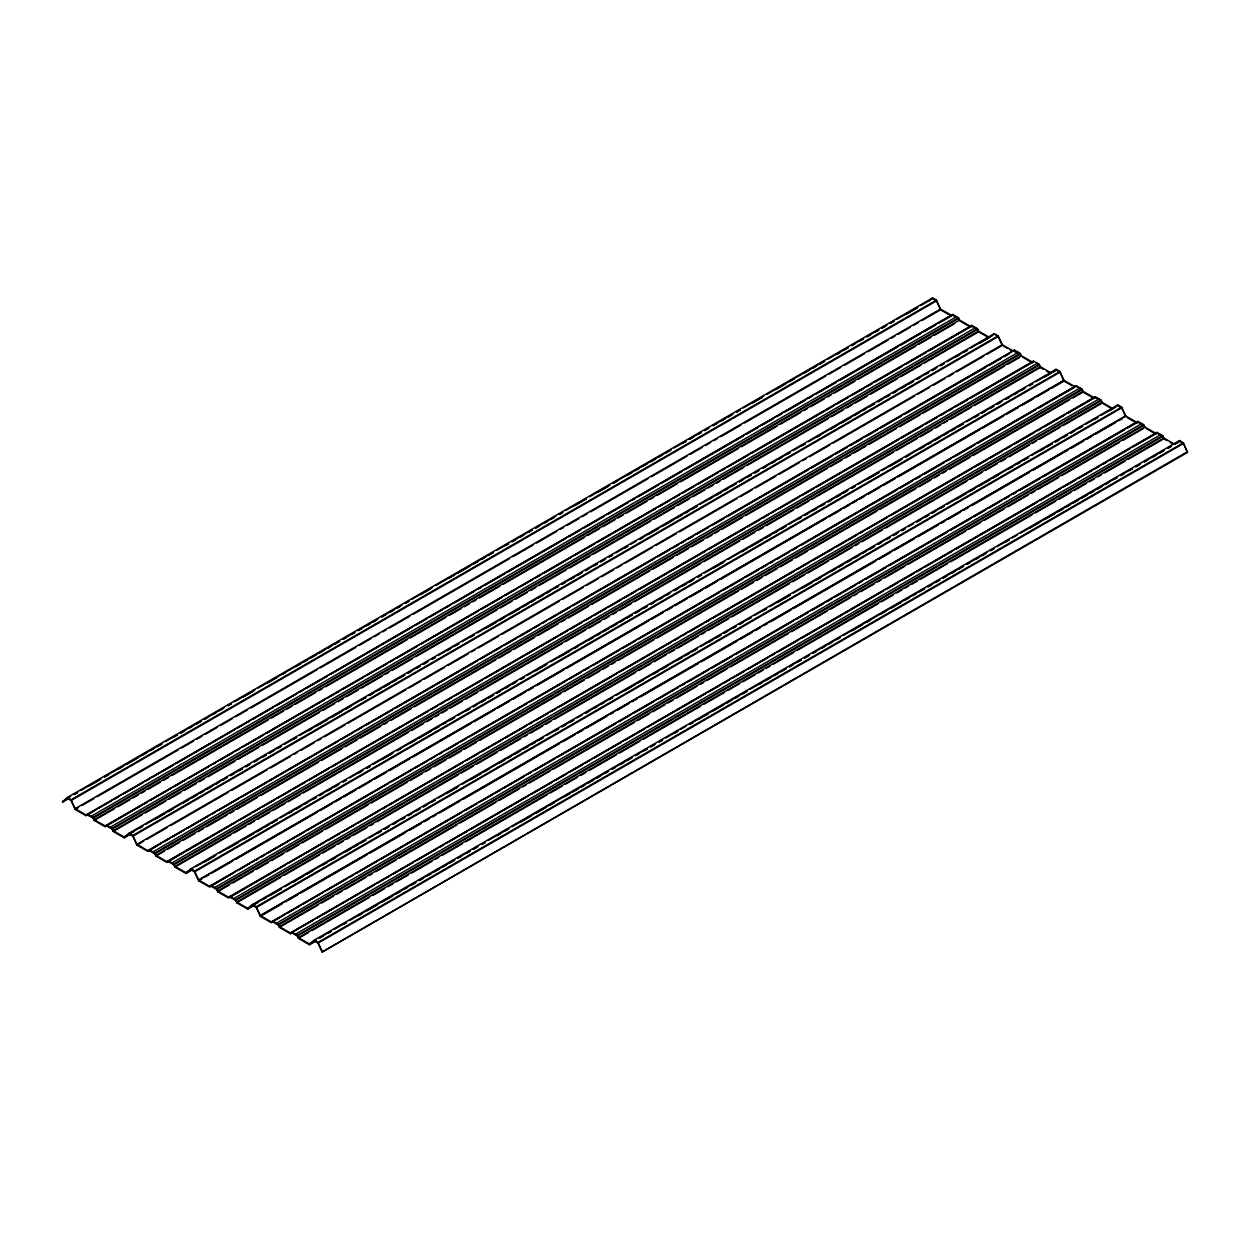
<?xml version="1.0" encoding="UTF-8"?>
<svg xmlns="http://www.w3.org/2000/svg" width="1250" height="1250" viewBox="0 0 1250 1250"><rect width="100%" height="100%" fill="white"/><g stroke="black" fill="none" stroke-linecap="round" stroke-linejoin="round"><path stroke-width="1.5" d="M69.266 798.219L62.5 802.125L67.234 797.562L71.062 799.781L75.156 808.687L86.172 815.047L952.719 314.438L958.469 317.766L959.578 320.062L970.594 326.422L971.75 325.438L977.5 328.75L978.609 331.094L989.625 337.453L979.484 343.312M95.781 809.922L86.172 815.797L75.156 809.438L71.062 800.516L67.234 798.312L62.5 802.125M87.328 814.062L93.078 817.391L94.188 819.688L105.203 826.047L971.75 325.438M146.938 802.375L105.203 826.781L94.188 820.422L93.078 818.125L87.328 814.812M106.359 825.062L112.109 828.375L113.219 830.719L124.234 837.078L128.969 833.25L132.812 835.469L136.891 844.344L147.906 850.703L1014.453 350.094L1020.203 353.406L1021.312 355.703L1032.328 362.062L1033.484 361.078L1039.234 364.391L1040.344 366.734L1051.359 373.094L1044.609 377M160.906 843.625L147.906 851.437L136.891 845.078L132.812 836.203L128.969 834L124.234 837.813L113.219 831.453L112.109 829.109L106.359 825.797M149.078 849.719L154.828 853.031L155.922 855.328L166.953 861.688L1033.484 361.078M235.719 822.406L166.953 862.422L155.922 856.062L154.828 853.766L149.078 850.453M168.109 860.703L173.859 864.016L174.969 866.359L185.984 872.719L190.719 868.906L194.547 871.109L198.641 880.031L209.656 886.344L1076.203 385.734L1081.953 389.047L1083.047 391.344L1094.078 397.703L1095.234 396.719L1100.984 400.047L1102.094 402.375L1113.109 408.734L1109.719 410.687M234.469 872.438L209.656 887.078L198.641 880.766L202.016 878.766M210.812 885.359L216.562 888.672L217.672 890.969L228.688 897.328L1095.234 396.719M285.625 864.891L228.688 898.078L217.672 891.719L216.562 889.422L210.812 886.094M86.172 815.047L952.719 314.438M988.047 337.281L978.609 331.828L977.5 329.484L971.75 326.172L970.594 327.156L959.578 320.797L958.469 318.5L93.078 818.125M229.844 896.344L235.594 899.672L236.703 902L247.719 908.359L252.453 904.547L256.281 906.766L260.375 915.625L271.391 921.984L1137.938 421.375L1143.688 424.703L1144.797 427.031L1155.812 433.359L1156.969 432.375L1162.719 435.687L1163.828 438.031L1174.844 444.391L1179.578 440.562L1183.406 442.781L1187.5 452.438L322.109 952.063L318.031 943.141L314.188 940.938L309.469 944.75L298.438 938.391L297.344 936.047L291.594 932.734L290.422 933.719L279.406 927.359L278.297 925.062L272.547 921.75L271.391 922.734L260.375 916.375L256.281 907.5L252.453 905.281L247.719 909.109L236.703 902.75L235.594 900.406L229.844 897.094M1144.797 427.031L279.406 926.656L290.422 932.984L1156.969 432.375M147.906 850.703L1014.453 350.094M1032.328 362.797L1033.484 361.812L970.953 397.922M209.656 886.344L1076.203 385.734M1063.219 425.562L1102.094 403.125L1100.984 400.781L1095.234 397.469L1094.078 398.453L1083.047 392.094L1081.953 389.797L216.562 889.422M271.391 921.984L1137.938 421.375M1141.766 424.328L1137.938 422.125L1136.781 423.109L1127.328 417.656M168.109 861.438L173.859 864.766L174.969 867.094L185.984 873.453L190.719 869.641L194.547 871.859L198.641 880.766M929.062 300.812L932.609 297.938L936.453 300.156L940.531 309.062L951.562 315.422M990.812 336.5L994.359 333.625L998.188 335.844L1002.281 344.719L1013.297 351.078M291.594 932L297.344 935.312L298.438 937.656L309.469 944.016L314.188 940.188L1179.578 440.562M1052.547 372.141L1056.094 369.281L1059.938 371.484L1064.016 380.406L198.641 880.031L1064.016 380.359L1075.031 386.719M1053.734 371.922L1056.094 370.016L1059.938 372.234L1064.016 381.141L1071.891 385.641M1114.281 407.781L1117.844 404.922L1121.672 407.141L1125.766 416L1136.781 422.359M1177.219 443.219L1179.578 441.312L1182.141 442.781M67.234 797.562L932.609 297.938M67.234 798.312L70.609 796.359M74 794.406L77.375 792.453M80.75 790.5L101.031 778.797M104.422 776.844L161.891 743.656M165.266 741.703L177.094 734.875M180.469 732.922L200.766 721.219M204.141 719.266L224.422 707.562M227.797 705.609L231.188 703.656M234.562 701.703L254.844 689.984M258.219 688.031L339.359 641.203M342.734 639.25L354.562 632.422M357.953 630.469L378.234 618.75M381.609 616.797L401.891 605.094M405.266 603.141L408.656 601.188M412.031 599.234L432.312 587.531M435.703 585.578L493.156 552.391M496.547 550.453L508.375 543.609M511.75 541.656L532.031 529.953M535.422 528L555.703 516.297M559.078 514.344L562.469 512.391M565.844 510.438L586.125 498.734M589.5 496.781L609.781 485.062M613.172 483.109L670.641 449.937M674.016 447.984L685.844 441.156M689.234 439.203L701.062 432.375M704.438 430.422L709.516 427.484M712.891 425.547L733.172 413.828M736.547 411.875L739.938 409.922M743.312 407.969L763.594 396.266M766.969 394.312L824.438 361.141M827.828 359.188L848.109 347.469M851.484 345.516L863.312 338.688M866.703 336.734L878.531 329.906M881.906 327.953L886.984 325.031M890.359 323.078L893.734 321.125M897.125 319.172L917.406 307.469M920.781 305.516L932.609 298.688L936.453 300.891L940.531 309.812L948.406 314.344M62.5 801.391L69.266 797.484M74.328 794.562L77.719 792.609M89.547 785.781L99.688 779.922M104.75 776.984L108.141 775.047M118.281 769.188L123.344 766.25M126.734 764.312L138.562 757.469M141.938 755.531L147.016 752.594M150.391 750.641L153.766 748.688M157.156 746.734L162.219 743.812M174.047 736.984L177.438 735.031M180.812 733.078L184.188 731.125M189.266 728.203L192.641 726.25M196.031 724.297L201.094 721.375M204.484 719.422L207.859 717.469M212.922 714.531L216.312 712.594M219.688 710.641L223.062 708.688M228.141 705.75L231.516 703.797M243.359 696.969L253.5 691.125M267.016 683.312L277.156 677.453M282.219 674.531L285.609 672.578M295.75 666.719L300.812 663.797M304.203 661.844L307.578 659.891M310.953 657.938L316.031 655.016M319.406 653.062L324.484 650.141M327.859 648.188L331.25 646.234M334.625 644.281L339.688 641.344M343.078 639.406L346.453 637.453M351.531 634.516L354.906 632.562M358.281 630.625L361.672 628.672M366.734 625.734L370.125 623.781M373.5 621.828L376.875 619.891M381.953 616.953L385.328 615M390.406 612.078L393.781 610.125M397.156 608.172L400.547 606.219M405.609 603.297L408.984 601.344M420.828 594.516L430.969 588.656M449.563 577.922L454.625 575M458 573.047L469.844 566.219M473.219 564.266L478.297 561.328M481.672 559.375L485.047 557.438M488.438 555.484L493.5 552.547M505.328 545.719L508.719 543.766M512.094 541.812L515.469 539.859M520.547 536.938L523.922 534.984M529 532.062L532.375 530.109M535.75 528.156L539.141 526.203M544.203 523.281L547.594 521.328M550.969 519.375L554.344 517.422M559.422 514.5L562.797 512.547M574.625 505.719L586.469 498.875M598.297 492.047L608.438 486.188M613.5 483.266L616.891 481.313M627.031 475.453L632.094 472.531M635.484 470.578L638.859 468.625M642.234 466.672L647.312 463.75M650.688 461.797L655.766 458.875M659.141 456.922L662.516 454.969M665.906 453.016L670.969 450.094M682.812 443.25L686.188 441.312M689.562 439.359L692.953 437.406M698.016 434.469L701.391 432.531M704.781 430.578L708.156 428.625M713.234 425.688L716.609 423.734M721.688 420.812L725.062 418.859M728.438 416.906L731.828 414.953M736.891 412.031L740.266 410.078M752.109 403.25L762.25 397.391M775.766 389.594L785.906 383.734M789.281 381.781L794.359 378.859M804.5 373L809.562 370.078M812.953 368.125L816.328 366.172M819.719 364.219L824.781 361.281M836.609 354.453L840 352.5M843.375 350.547L848.438 347.625M851.828 345.672L855.203 343.719M860.281 340.797L863.656 338.844M867.031 336.891L870.422 334.938M875.484 332.016L878.875 330.062M882.25 328.109L885.625 326.156M890.703 323.234L894.078 321.281M905.906 314.453L917.75 307.625M71.062 799.781L936.453 300.156M71.062 800.516L936.453 300.891M75.156 808.687L940.531 309.062M75.156 809.438L78.531 807.484M81.922 805.531L93.75 798.703M97.125 796.75L178.25 749.906M181.641 747.953L193.469 741.125M196.844 739.172L201.922 736.25M205.297 734.297L217.125 727.469M220.516 725.516L232.344 718.672M235.719 716.734L247.547 709.891M250.938 707.938L316.859 669.891M320.234 667.938L355.734 647.438M359.109 645.484L370.938 638.656M374.312 636.703L379.391 633.781M382.766 631.828L386.156 629.875M389.531 627.922L409.812 616.219M413.188 614.266L509.531 558.641M512.922 556.688L533.203 544.984M536.578 543.031L556.859 531.312M560.234 529.375L563.625 527.422M567 525.469L578.828 518.641M582.219 516.688L587.281 513.75M590.672 511.797L648.125 478.625M651.516 476.672L687 456.187M690.391 454.234L702.219 447.391M705.594 445.453L710.672 442.516M714.047 440.562L717.438 438.609M720.812 436.672L741.094 424.953M744.469 423L825.609 376.156M828.984 374.219L840.812 367.375M844.203 365.422L864.484 353.719M867.859 351.766L888.141 340.062M891.516 338.109L894.906 336.156M898.281 334.203L910.109 327.375M913.5 325.422L918.562 322.484M921.953 320.547L940.531 309.812M99.156 807.969L111 801.141M114.375 799.188L119.453 796.266M122.828 794.312L143.109 782.609M146.484 780.656L149.875 778.703M153.25 776.75L173.531 765.047M176.906 763.094L234.375 729.906M237.766 727.953L249.594 721.125M252.969 719.172L273.25 707.469M276.641 705.516L296.922 693.797M300.297 691.859L303.672 689.906M307.062 687.953L327.344 676.234M330.719 674.281L411.844 627.453M415.234 625.5L427.062 618.672M430.438 616.719L442.281 609.875M445.656 607.938L450.719 605M454.109 603.047L474.391 591.344M477.766 589.391L481.156 587.438M484.531 585.484L504.812 573.781M508.188 571.828L565.656 538.641M569.047 536.688L580.875 529.859M584.25 527.906L604.531 516.203M607.922 514.25L628.203 502.547M631.578 500.594L634.953 498.641M638.344 496.688L658.625 484.969M662 483.031L682.281 471.312M685.672 469.359L743.125 436.188M746.516 434.234L758.344 427.406M761.719 425.453L773.562 418.625M776.938 416.672L782 413.734M785.391 411.781L805.672 400.078M809.047 398.125L812.438 396.172M815.812 394.219L836.094 382.516M839.469 380.562L896.938 347.391M900.328 345.438L920.609 333.719M923.984 331.766L935.812 324.938M939.188 322.984L952.719 315.188L955.266 316.656M91.172 816.281L956.547 316.656M93.078 817.391L958.469 317.766M94.188 819.688L959.578 320.062M94.188 820.422L114.469 808.719M117.844 806.766L129.688 799.922M133.062 797.984L138.141 795.047M141.516 793.094L144.891 791.141M148.281 789.188L160.109 782.359M163.484 780.406L168.562 777.484M171.938 775.531L268.281 719.906M271.656 717.953L283.484 711.125M286.875 709.172L291.938 706.25M295.328 704.297L315.609 692.594M318.984 690.641L322.359 688.688M325.75 686.734L406.875 639.891M410.25 637.938L445.75 617.453M449.125 615.5L460.969 608.672M464.344 606.719L469.406 603.781M472.797 601.828L476.172 599.891M479.547 597.938L499.844 586.219M503.219 584.266L584.344 537.438M587.734 535.484L599.562 528.641M602.938 526.703L614.766 519.859M618.156 517.906L623.219 514.984M626.609 513.031L646.891 501.328M650.266 499.375L653.641 497.422M657.031 495.469L677.312 483.766M680.688 481.812L738.156 448.625M741.531 446.672L777.031 426.188M780.406 424.234L800.688 412.531M804.078 410.578L807.453 408.625M810.828 406.672L824.359 398.859M827.734 396.906L831.109 394.953M834.5 393L854.781 381.297M858.156 379.344L915.625 346.172M919 344.219L930.844 337.391M934.219 335.438L954.5 323.719M105.203 826.047L968.906 327.391M150.312 800.422L170.594 788.719M173.969 786.766L185.812 779.938M189.188 777.984L209.469 766.266M212.844 764.312L216.234 762.359M219.609 760.422L233.125 752.609M236.516 750.656L239.891 748.703M243.266 746.75L263.562 735.047M266.938 733.094L324.406 699.906M327.781 697.969L339.609 691.125M343 689.188L363.281 677.469M366.656 675.516L386.938 663.812M390.328 661.859L393.703 659.906M397.078 657.953L417.359 646.25M420.75 644.297L478.219 611.109M481.594 609.156L501.875 597.453M505.25 595.5L517.094 588.672M520.469 586.719L532.297 579.891M535.672 577.938L540.75 575M544.125 573.062L571.172 557.438M574.547 555.484L594.828 543.781M598.219 541.828L655.688 508.656M659.062 506.703L670.891 499.875M674.281 497.922L679.344 494.984M682.719 493.031L694.562 486.203M697.938 484.25L718.219 472.547M721.594 470.594L724.984 468.641M728.359 466.688L748.641 454.984M752.031 453.031L833.156 406.187M836.531 404.234L848.359 397.406M851.75 395.453L863.578 388.625M866.953 386.672L872.031 383.75M875.406 381.797L902.453 366.188M905.828 364.234L926.109 352.516M929.5 350.562L971.75 326.172M110.203 827.266L975.578 327.641M112.109 828.375L977.5 328.75M112.109 829.109L977.5 329.484M113.219 830.719L978.609 331.094M113.219 831.453L141.953 814.859M145.344 812.906L165.625 801.203M169 799.25L180.828 792.422M184.219 790.469L196.047 783.641M199.422 781.688L204.5 778.766M207.875 776.812L234.922 761.188M238.297 759.234L258.578 747.531M261.953 745.578L319.422 712.406M322.812 710.453L334.641 703.625M338.016 701.672L343.094 698.734M346.469 696.781L358.297 689.953M361.688 688L381.969 676.297M385.344 674.344L388.719 672.391M392.109 670.438L412.391 658.734M415.766 656.781L496.906 609.938M500.281 607.984L512.109 601.156M515.484 599.203L527.328 592.375M530.703 590.422L535.781 587.5M539.156 585.547L566.203 569.938M569.578 567.984L589.859 556.266M593.234 554.312L650.703 521.141M654.094 519.188L674.375 507.484M677.75 505.531L689.578 498.688M692.969 496.75L704.797 489.906M708.172 487.969L713.25 485.031M716.625 483.078L720 481.125M723.391 479.172L743.672 467.469M747.047 465.516L828.172 418.672M831.563 416.719L843.391 409.891M846.766 407.938L851.844 405.016M855.219 403.062L867.047 396.234M870.438 394.281L897.484 378.672M900.859 376.719L921.141 365M924.516 363.047L978.609 331.828M128.969 833.25L994.359 333.625M128.969 834L142.5 826.188M145.875 824.234L227 777.391M230.391 775.453L242.219 768.609M245.594 766.656L250.672 763.734M254.047 761.781L265.875 754.953M269.266 753L281.094 746.172M284.469 744.219L296.297 737.391M299.688 735.438L365.594 697.375M368.984 695.422L404.469 674.938M407.859 672.984L419.688 666.156M423.062 664.203L428.141 661.281M431.516 659.328L434.906 657.375M438.281 655.422L458.562 643.703M461.938 641.75L473.781 634.922M477.156 632.969L558.281 586.141M561.672 584.188L581.953 572.469M585.328 570.516L597.156 563.688M600.547 561.734L605.609 558.812M608.984 556.859L612.375 554.906M615.75 552.953L627.578 546.125M630.969 544.172L636.031 541.25M639.422 539.297L696.875 506.109M700.266 504.172L735.75 483.672M739.141 481.719L750.969 474.891M754.344 472.938L759.422 470.016M762.797 468.062L789.844 452.453M793.219 450.5L805.047 443.656M808.438 441.719L874.359 403.656M877.734 401.703L889.563 394.875M892.938 392.922L913.234 381.203M916.609 379.266L928.438 372.422M931.812 370.469L936.891 367.547M940.266 365.594L943.656 363.641M947.031 361.688L967.313 349.984M970.688 348.031L992.672 335.344M124.234 837.078L134.375 831.219M139.453 828.297L142.828 826.344M154.672 819.516L164.812 813.656M168.188 811.703L173.25 808.781M183.391 802.922L188.469 800M191.844 798.047L196.922 795.109M200.297 793.156L203.688 791.219M207.063 789.266L212.125 786.328M215.516 784.375L218.891 782.422M222.266 780.484L227.344 777.547M230.719 775.594L234.109 773.641M239.172 770.719L242.562 768.766M245.938 766.812L249.312 764.859M254.391 761.938L257.766 759.984M262.844 757.062L266.219 755.109M269.594 753.156L272.984 751.203M278.047 748.281L281.422 746.328M293.266 739.5L296.641 737.547M308.469 730.703L311.859 728.766M316.922 725.828L327.062 719.969M332.141 717.047L342.281 711.188M345.656 709.234L350.734 706.312M360.875 700.453L365.938 697.531M369.312 695.578L372.703 693.625M377.766 690.703L381.156 688.75M384.531 686.797L389.609 683.875M392.984 681.922L396.359 679.969M399.75 678.016L404.812 675.094M408.188 673.141L411.578 671.188M416.641 668.25L420.031 666.312M423.406 664.359L426.781 662.406M431.859 659.469L435.234 657.516M447.062 650.688L450.453 648.734M455.516 645.812L458.906 643.859M470.734 637.031L474.109 635.078M485.938 628.25L496.078 622.391M499.469 620.438L504.531 617.516M509.609 614.594L519.75 608.734M523.125 606.781L528.203 603.859M531.578 601.906L534.953 599.953M538.344 598L543.406 595.062M546.797 593.125L550.172 591.172M555.25 588.234L558.625 586.281M562 584.328L565.391 582.391M570.453 579.453L573.828 577.5M577.219 575.547L582.281 572.625M585.672 570.672L589.047 568.719M594.125 565.797L597.5 563.844M600.875 561.891L604.266 559.938M609.328 557.016L612.703 555.062M624.547 548.234L627.922 546.281M639.75 539.453L643.141 537.5M648.203 534.562L658.344 528.719M663.422 525.781L673.562 519.938M676.938 517.984L682.016 515.047M685.391 513.094L688.766 511.156M692.156 509.203L697.219 506.266M709.047 499.438L712.438 497.484M715.812 495.531L720.875 492.609M724.266 490.656L727.641 488.703M731.031 486.75L736.094 483.828M739.469 481.875L742.859 479.922M747.922 477L751.312 475.047M754.688 473.094L758.062 471.141M763.141 468.219L766.516 466.266M771.594 463.328L774.969 461.375M778.344 459.422L781.734 457.484M786.797 454.547L790.188 452.594M802.016 445.766L805.391 443.813M817.219 436.984L820.609 435.031M830.75 429.172L835.812 426.25M840.891 423.328L851.031 417.469M854.406 415.516L859.484 412.594M862.859 410.641L866.234 408.688M869.625 406.734L874.687 403.812M878.078 401.859L881.453 399.906M886.516 396.969L889.906 395.031M893.281 393.078L896.656 391.125M901.734 388.188L905.109 386.25M908.5 384.297L913.562 381.359M916.953 379.406L920.328 377.453M925.391 374.531L928.781 372.578M932.156 370.625L935.531 368.672M940.609 365.75L943.984 363.797M955.828 356.969L959.203 355.016M964.266 352.094L967.656 350.141M124.234 837.813L131 833.906M132.812 835.469L998.188 335.844M132.812 836.203L998.188 336.578L1002.281 345.453L987.062 354.234M136.891 844.344L1002.281 344.719M136.891 845.078L143.656 841.172M147.031 839.219L167.312 827.516M170.703 825.562L228.172 792.375M231.547 790.438L267.047 769.938M270.422 767.984L290.703 756.281M294.078 754.328L297.469 752.375M300.844 750.422L314.359 742.609M317.75 740.656L321.125 738.719M324.5 736.766L344.797 725.047M348.172 723.094L405.641 689.922M409.016 687.969L420.844 681.141M424.234 679.188L444.516 667.469M447.891 665.531L468.172 653.812M471.547 651.859L474.937 649.906M478.312 647.953L498.594 636.25M501.984 634.297L559.438 601.125M562.828 599.172L583.109 587.453M586.484 585.5L598.312 578.672M601.703 576.719L613.531 569.891M616.906 567.938L621.984 565.016M625.359 563.062L652.406 547.453M655.781 545.5L676.062 533.781M679.453 531.828L736.922 498.656M740.297 496.703L752.125 489.875M755.516 487.922L775.797 476.219M779.172 474.266L799.453 462.547M802.828 460.594L806.219 458.641M809.594 456.703L829.875 444.984M833.266 443.031L914.391 396.188M917.766 394.25L929.594 387.406M932.984 385.453L944.812 378.625M948.188 376.672L953.266 373.75M956.641 371.797L983.687 356.188M164.281 841.672L169.359 838.75M172.734 836.797L184.562 829.953M187.953 828.016L208.234 816.297M211.609 814.344L214.984 812.391M218.375 810.437L238.656 798.734M242.031 796.781L323.156 749.938M326.547 747.984L338.375 741.156M341.75 739.203L353.594 732.375M356.969 730.422L362.031 727.5M365.422 725.547L392.469 709.938M395.844 707.984L476.969 661.141M480.359 659.188L500.641 647.484M504.016 645.531L515.844 638.703M519.234 636.75L531.062 629.922M534.438 627.969L539.516 625.031M542.891 623.078L546.266 621.125M549.656 619.188L569.938 607.469M573.312 605.516L654.438 558.672M657.828 556.734L669.656 549.891M673.031 547.938L678.109 545.016M681.484 543.062L684.875 541.109M688.25 539.156L693.312 536.234M696.703 534.281L708.531 527.453M711.906 525.5L723.75 518.672M727.125 516.719L808.25 469.875M811.641 467.922L831.922 456.219M835.297 454.266L847.125 447.438M850.5 445.484L862.344 438.656M865.719 436.703L877.547 429.875M880.937 427.922L901.219 416.203M904.594 414.25L985.719 367.422M989.109 365.469L1000.938 358.641M1004.312 356.688L1009.391 353.75M152.906 851.922L1018.297 352.297M154.828 853.031L1020.203 353.406M154.828 853.766L1020.203 354.141L1021.312 356.438M155.922 855.328L1021.312 355.703M155.922 856.062L164.375 851.188M167.766 849.234L179.594 842.406M182.969 840.453L194.797 833.625M198.188 831.672L203.25 828.75M206.641 826.797L226.922 815.078M230.297 813.125L233.672 811.172M237.062 809.234L257.344 797.516M260.719 795.562L318.188 762.391M321.562 760.438L341.844 748.719M345.234 746.781L357.062 739.938M360.438 737.984L380.719 726.281M384.109 724.328L387.484 722.375M390.859 720.422L411.156 708.719M414.531 706.766L495.656 659.922M499.047 657.969L510.875 651.141M514.25 649.188L534.531 637.484M537.922 635.531L558.203 623.812M561.578 621.859L564.953 619.922M568.344 617.969L588.625 606.25M592 604.297L649.469 571.125M652.844 569.172L673.125 557.469M676.516 555.516L688.344 548.688M691.719 546.734L703.562 539.891M706.938 537.953L712 535.016M715.391 533.062L718.766 531.109M722.141 529.156L742.422 517.453M745.812 515.5L826.938 468.656M830.312 466.703L842.156 459.875M845.531 457.922L850.609 455M853.984 453.047L865.812 446.219M869.188 444.266L896.234 428.656M899.625 426.703L919.906 414.984M923.281 413.047L1004.406 366.203M1007.797 364.25L1019.625 357.422M166.953 861.688L1032.328 362.062M239.094 820.453L250.922 813.625M254.312 811.672L259.375 808.75M262.766 806.797L274.594 799.969M277.969 798.016L289.797 791.188M293.188 789.234L305.016 782.406M308.391 780.453L328.672 768.734M332.062 766.781L413.188 719.953M416.563 718L428.406 711.156M431.781 709.219L436.844 706.281M440.234 704.328L443.609 702.375M446.984 700.422L452.062 697.5M455.438 695.547L482.484 679.938M485.859 677.984L567 631.141M570.375 629.188L582.203 622.359M585.594 620.406L590.656 617.484M594.031 615.531L605.875 608.703M609.25 606.75L621.078 599.922M624.469 597.969L636.297 591.141M639.672 589.188L705.594 551.125M708.969 549.172L744.469 528.688M747.844 526.734L759.672 519.906M763.062 517.953L768.125 515.016M771.516 513.062L774.891 511.125M778.266 509.172L798.547 497.453M801.938 495.5L813.766 488.672M817.141 486.719L898.281 439.891M901.656 437.937L921.938 426.219M925.313 424.266L937.156 417.438M940.531 415.484L945.594 412.563M948.984 410.609L952.359 408.656M955.75 406.703L967.578 399.875M171.938 862.922L1037.328 363.297M173.859 864.016L1039.234 364.391M173.859 864.766L1039.234 365.141L1040.344 367.469L1043.5 369.297M174.969 866.359L1040.344 366.734M174.969 867.094L230.734 834.891M234.125 832.938L245.953 826.109M249.328 824.156L254.406 821.234M257.781 819.281L269.609 812.453M273 810.5L284.828 803.672M288.203 801.719L300.031 794.891M303.422 792.938L408.219 732.438M411.594 730.484L423.422 723.656M426.797 721.703L431.875 718.766M435.25 716.828L438.641 714.875M442.016 712.922L447.094 709.984M450.469 708.031L462.297 701.203M465.672 699.25L477.516 692.422M480.891 690.469L562.016 643.641M565.406 641.688L585.688 629.969M589.062 628.016L600.891 621.188M604.281 619.234L609.344 616.312M612.719 614.359L616.109 612.406M619.484 610.453L631.312 603.625M634.703 601.672L700.609 563.609M704 561.656L739.484 541.172M742.875 539.219L754.703 532.391M758.078 530.438L763.156 527.516M766.531 525.562L793.578 509.938M796.953 508L808.797 501.156M812.172 499.203L893.297 452.375M896.688 450.422L916.969 438.703M920.344 436.75L932.172 429.922M935.562 427.969L940.625 425.047M944 423.094L947.391 421.141M950.766 419.187L971.047 407.484M974.438 405.531L1040.344 367.469M190.719 868.906L1056.094 369.281M195.781 866.719L216.062 855M219.453 853.047L276.906 819.875M280.297 817.922L315.781 797.422M319.172 795.484L339.453 783.766M342.828 781.812L346.219 779.859M349.594 777.906L363.109 770.109M366.5 768.156L369.875 766.203M373.25 764.25L393.531 752.547M396.922 750.594L454.391 717.406M457.766 715.453L469.594 708.625M472.984 706.672L493.266 694.969M496.641 693.016L516.922 681.312M520.297 679.359L523.688 677.406M527.062 675.453L547.344 663.734M550.719 661.797L631.859 614.953M635.234 613L647.062 606.172M650.453 604.219L670.734 592.5M674.109 590.547L694.391 578.844M697.781 576.891L701.156 574.938M704.531 572.984L724.812 561.281M728.203 559.328L785.672 526.156M789.047 524.203L800.875 517.359M804.25 515.422L824.547 503.703M827.922 501.75L848.203 490.047M851.578 488.094L854.969 486.141M858.344 484.188L878.625 472.484M882 470.531L902.281 458.812M905.672 456.859L963.141 423.688M966.516 421.734L978.344 414.906M981.734 412.953L993.562 406.125M996.938 404.172L1002.016 401.25M1005.391 399.297L1025.672 387.578M1029.047 385.625L1032.438 383.672M1035.812 381.719L1056.094 370.016M185.984 872.719L192.734 868.812M204.578 861.984L214.719 856.125M228.234 848.328L238.375 842.469M243.453 839.547L253.594 833.687M256.969 831.734L262.047 828.813M265.422 826.859L268.797 824.906M272.188 822.953L277.25 820.031M289.078 813.203L292.469 811.25M295.844 809.297L300.922 806.359M304.297 804.406L307.672 802.469M312.75 799.531L316.125 797.578M319.5 795.625L322.891 793.672M327.953 790.75L331.344 788.797M334.719 786.844L338.094 784.891M343.172 781.969L346.547 780.016M358.375 773.188L361.766 771.234M366.828 768.312L370.219 766.359M382.047 759.531L392.188 753.672M397.25 750.75L400.641 748.797M410.781 742.938L415.844 740.016M419.234 738.062L431.062 731.219M434.438 729.281L439.516 726.344M442.891 724.391L446.266 722.438M449.656 720.484L454.719 717.562M466.563 710.734L469.938 708.781M473.312 706.828L476.703 704.875M481.766 701.953L485.141 700M488.531 698.047L493.594 695.125M496.984 693.172L500.359 691.219M505.422 688.297L508.812 686.344M512.188 684.391L515.578 682.438M520.641 679.5L524.016 677.562M535.859 670.719L546 664.875M559.516 657.062L569.656 651.203M574.734 648.281L578.109 646.328M588.25 640.469L593.312 637.547M596.703 635.594L600.078 633.641M603.469 631.688L608.531 628.766M611.906 626.812L616.984 623.891M620.359 621.938L623.75 619.984M627.125 618.031L632.188 615.109M635.578 613.156L638.953 611.203M644.031 608.266L647.406 606.312M650.781 604.375L654.172 602.422M659.234 599.484L662.625 597.531M666 595.578L669.375 593.641M674.453 590.703L677.828 588.75M682.906 585.828L686.281 583.875M689.656 581.922L693.047 579.969M698.109 577.047L701.5 575.094M713.328 568.266L723.469 562.406M742.062 551.672L747.125 548.75M750.516 546.797L762.344 539.969M765.719 538.016L770.797 535.078M774.172 533.125L777.547 531.188M780.938 529.234L786 526.297M797.828 519.469L801.219 517.516M804.594 515.562L807.969 513.609M813.047 510.687L816.422 508.734M821.5 505.813L824.875 503.859M828.266 501.906L831.641 499.953M836.703 497.031L840.094 495.078M843.469 493.125L846.844 491.172M851.922 488.25L855.297 486.297M867.141 479.469L878.969 472.625M890.797 465.797L900.938 459.938M906.016 457.016L909.391 455.062M919.531 449.219L924.594 446.281M927.984 444.328L931.359 442.375M934.734 440.422L939.812 437.5M943.188 435.547L948.266 432.625M951.641 430.672L955.031 428.719M958.406 426.766L963.469 423.844M975.313 417.016L978.688 415.062M982.062 413.109L985.453 411.156M990.516 408.219L993.906 406.281M997.281 404.328L1000.656 402.375M1005.734 399.438L1009.109 397.484M1014.188 394.562L1017.562 392.609M1020.938 390.656L1024.328 388.703M1029.391 385.781L1032.766 383.828M185.984 873.453L192.734 869.562M194.547 871.109L1059.938 371.484M194.547 871.859L1059.938 372.234M205.391 876.859L208.781 874.875M212.156 872.953L232.438 861.203M235.812 859.297L316.953 812.422M320.328 810.5L332.156 803.625M335.547 801.719L340.609 798.75M343.984 796.844L355.828 789.969M359.203 788.062L371.031 781.188M374.422 779.281L386.25 772.406M389.625 770.5L409.906 758.75M413.297 756.828L470.75 723.609M474.141 721.703L494.422 709.953M497.797 708.047L509.625 701.172M513.016 699.266L524.844 692.391M528.219 690.484L533.297 687.516M536.672 685.594L563.719 669.938M567.094 668.031L648.234 621.156M651.609 619.25L663.438 612.375M666.828 610.453L671.891 607.484M675.266 605.578L687.109 598.703M690.484 596.797L702.312 589.922M705.703 588.016L717.531 581.141M720.906 579.234L825.703 518.688M829.078 516.781L840.906 509.906M844.297 508L849.359 505.031M852.75 503.125L856.125 501.125M859.5 499.219L864.578 496.25M867.953 494.344L879.781 487.469M883.172 485.547L895 478.688M898.375 476.766L979.516 429.891M982.891 427.984L1003.172 416.234M1006.547 414.313L1018.391 407.438M1021.766 405.531L1033.594 398.656M1036.969 396.75L1048.812 389.875M1052.188 387.969L1064.016 381.141M237.859 870.484L249.688 863.656M253.062 861.703L258.141 858.781M261.516 856.828L264.906 854.875M268.281 852.922L288.562 841.203M291.938 839.266L303.781 832.422M307.156 830.469L388.281 783.641M391.672 781.688L411.953 769.969M415.328 768.016L427.156 761.188M430.547 759.234L435.609 756.312M438.984 754.359L442.375 752.406M445.75 750.453L457.578 743.625M460.969 741.672L466.031 738.75M469.422 736.797L526.875 703.625M530.266 701.672L565.75 681.172M569.141 679.219L580.969 672.391M584.344 670.438L589.422 667.516M592.797 665.562L619.844 649.953M623.219 648L635.047 641.172M638.438 639.219L704.359 601.156M707.734 599.203L719.562 592.375M722.938 590.422L743.234 578.719M746.609 576.766L758.438 569.922M761.812 567.984L766.891 565.047M770.266 563.094L773.656 561.141M777.031 559.188L788.859 552.359M792.25 550.406L797.312 547.484M800.688 545.531L897.031 489.906M900.422 487.953L912.25 481.125M915.625 479.172L920.703 476.25M924.078 474.297L944.359 462.594M947.75 460.641L951.125 458.688M954.5 456.734L974.781 445.016M978.172 443.078L1035.641 409.891M1039.016 407.938L1074.5 387.453M214.641 887.578L1080.031 387.953M216.562 888.672L1081.953 389.047M217.672 890.969L1083.047 391.344M217.672 891.719L229.5 884.875M232.875 882.922L253.156 871.219M256.547 869.266L268.375 862.438M271.75 860.484L283.594 853.656M286.969 851.703L298.797 844.875M302.172 842.922L322.469 831.203M325.844 829.266L368.094 804.859M371.484 802.906L406.969 782.422M410.359 780.469L422.188 773.641M425.562 771.688L430.641 768.75M434.016 766.812L445.844 759.969M449.234 758.016L461.062 751.188M464.438 749.234L476.266 742.406M479.656 740.453L560.781 693.625M564.156 691.672L584.438 679.953M587.828 678L599.656 671.172M603.031 669.219L608.109 666.297M611.484 664.344L614.859 662.391M618.25 660.438L653.734 639.953M657.125 638L738.25 591.156M741.625 589.203L753.469 582.375M756.844 580.422L761.922 577.5M765.297 575.547L777.125 568.719M780.5 566.766L792.344 559.922M795.719 557.984L807.547 551.141M810.938 549.203L876.844 511.141M880.234 509.188L915.719 488.688M919.109 486.75L930.937 479.906M934.312 477.953L939.391 475.031M942.766 473.078L946.141 471.125M949.531 469.172L969.812 457.469M973.188 455.516L1069.531 399.891M1072.906 397.938L1083.047 392.094M228.688 897.328L1092.375 398.688M289 862.938L324.5 842.438M327.875 840.484L339.719 833.656M343.094 831.703L348.156 828.781M351.547 826.828L354.922 824.875M358.297 822.922L378.578 811.219M381.969 809.266L463.094 762.422M466.469 760.469L478.312 753.641M481.687 751.688L501.969 739.984M505.344 738.031L525.641 726.312M529.016 724.359L532.391 722.406M535.781 720.469L547.609 713.625M550.984 711.672L556.062 708.75M559.438 706.797L616.906 673.625M620.281 671.672L655.781 651.172M659.156 649.219L670.984 642.391M674.375 640.438L679.438 637.516M682.828 635.562L686.203 633.609M689.578 631.656L703.109 623.859M706.484 621.906L709.859 619.953M713.25 618L794.375 571.156M797.75 569.203L809.594 562.375M812.969 560.422L833.25 548.719M836.625 546.766L856.906 535.047M860.297 533.109L863.672 531.156M867.062 529.203L887.344 517.484M890.719 515.531L971.844 468.703M975.234 466.75L987.062 459.922M990.438 457.969L1002.266 451.125M1005.656 449.188L1010.719 446.25M1014.109 444.297L1034.391 432.594M1037.766 430.641L1041.141 428.688M1044.531 426.734L1064.812 415.031M1068.188 413.078L1095.234 397.469M233.688 898.563L1099.062 398.938M235.594 899.672L1100.984 400.047M235.594 900.406L1100.984 400.781M236.703 902L1102.094 402.375M236.703 902.75L280.656 877.375M284.031 875.422L319.531 854.922M322.906 852.984L334.734 846.141M338.109 844.188L343.188 841.266M346.562 839.312L349.953 837.359M353.328 835.406L366.844 827.609M370.234 825.656L373.609 823.703M376.984 821.75L458.125 774.906M461.5 772.953L473.328 766.125M476.719 764.172L497 752.469M500.375 750.516L520.656 738.812M524.031 736.859L527.422 734.906M530.797 732.953L542.625 726.125M546.016 724.172L551.078 721.234M554.469 719.281L635.594 672.453M638.969 670.5L650.797 663.672M654.188 661.719L666.016 654.891M669.391 652.938L674.469 650M677.844 648.047L698.125 636.344M701.516 634.391L704.891 632.438M708.266 630.484L728.547 618.781M731.938 616.828L789.406 583.641M792.781 581.703L804.609 574.859M808 572.906L828.281 561.203M831.656 559.25L851.938 547.547M855.312 545.594L858.703 543.641M862.078 541.688L882.359 529.984M885.734 528.031L966.875 481.187M970.25 479.234L982.078 472.406M985.469 470.453L997.297 463.625M1000.672 461.672L1005.75 458.734M1009.125 456.797L1029.406 445.078M1032.797 443.125L1036.172 441.172M1039.547 439.219L1059.828 427.516M252.453 904.547L1117.844 404.922M254.141 904.312L281.188 888.703M284.562 886.75L365.703 839.906M369.078 837.953L380.906 831.125M384.297 829.172L389.359 826.25M392.734 824.297L404.578 817.469M407.953 815.516L419.781 808.672M423.156 806.734L435 799.891M438.375 797.953L458.656 786.234M462.031 784.281L543.172 737.438M546.547 735.484L558.375 728.656M561.766 726.703L573.594 719.875M576.969 717.922L582.047 715M585.422 713.047L612.469 697.438M615.844 695.484L696.984 648.641M700.359 646.688L720.641 634.984M724.016 633.031L735.859 626.203M739.234 624.25L751.062 617.422M754.438 615.469L766.281 608.641M769.656 606.688L789.938 594.969M793.312 593.016L874.453 546.188M877.828 544.234L889.656 537.406M893.047 535.453L898.109 532.516M901.484 530.562L904.875 528.609M908.25 526.672L913.328 523.734M916.703 521.781L928.531 514.953M931.922 513L943.75 506.172M947.125 504.219L1028.25 457.375M1031.641 455.422L1051.922 443.719M1055.297 441.766L1067.125 434.938M1070.516 432.984L1082.344 426.156M1085.719 424.203L1097.562 417.375M1100.938 415.422L1116.141 406.641M247.719 908.359L257.859 902.516M262.938 899.578L266.312 897.641M269.688 895.688L281.531 888.844M293.359 882.016L303.5 876.172M306.875 874.219L311.953 871.281M322.094 865.438L327.156 862.5M330.547 860.547L335.609 857.625M345.75 851.766L350.828 848.844M354.203 846.891L357.578 844.938M360.969 842.984L366.031 840.062M377.859 833.234L381.25 831.281M384.625 829.328L388.016 827.375M393.078 824.453L396.453 822.5M401.531 819.562L404.906 817.609M408.297 815.656L411.672 813.719M416.734 810.781L420.125 808.828M423.5 806.875L426.891 804.922M431.953 802L435.328 800.047M447.172 793.219L457.312 787.359M470.828 779.562L480.969 773.703M484.344 771.75L489.422 768.828M499.563 762.969L504.625 760.047M508.016 758.094L511.391 756.141M514.781 754.188L519.844 751.266M523.219 749.312L528.297 746.375M531.672 744.422L535.062 742.469M538.438 740.531L543.5 737.594M555.344 730.766L558.719 728.812M562.094 726.859L565.484 724.906M570.547 721.984L573.938 720.031M585.766 713.203L589.141 711.25M594.219 708.328L597.594 706.375M600.969 704.422L604.359 702.469M609.422 699.547L612.812 697.594M624.641 690.75L634.781 684.906M638.156 682.953L643.234 680.016M653.375 674.172L658.438 671.234M661.828 669.281L666.891 666.359M677.031 660.5L682.109 657.578M685.484 655.625L688.859 653.672M692.25 651.719L697.312 648.797M709.141 641.969L712.531 640.016M715.906 638.062L720.984 635.141M724.359 633.188L727.734 631.234M732.812 628.297L736.188 626.359M739.578 624.406L742.953 622.453M748.016 619.516L751.406 617.562M763.234 610.734L766.609 608.781M778.453 601.953L790.281 595.125M802.109 588.297L812.25 582.438M815.625 580.484L820.703 577.562M830.844 571.703L835.906 568.781M839.297 566.828L842.672 564.875M847.75 561.953L851.125 560M854.5 558.047L859.578 555.109M862.953 553.172L866.344 551.219M869.719 549.266L874.781 546.328M878.172 544.375L881.547 542.438M886.625 539.5L890 537.547M893.375 535.594L896.766 533.641M901.828 530.719L905.203 528.766M917.047 521.938L920.422 519.984M925.5 517.062L928.875 515.109M932.25 513.156L935.641 511.203M940.703 508.281L944.078 506.328M955.922 499.5L966.062 493.641M969.438 491.688L974.516 488.766M979.578 485.828L989.719 479.984M993.094 478.031L998.172 475.094M1008.313 469.25L1013.391 466.312M1016.766 464.359L1020.141 462.406M1023.531 460.453L1028.594 457.531M1040.422 450.703L1043.812 448.75M1047.188 446.797L1052.266 443.875M1055.641 441.922L1059.016 439.969M1064.094 437.047L1067.469 435.094M1070.844 433.141L1074.234 431.187M1079.297 428.266L1082.688 426.312M1094.516 419.469L1097.891 417.531M247.719 909.109L254.484 905.203M256.281 906.766L1121.672 407.141M256.281 907.5L1121.672 407.875L1125.766 416.75M260.062 915.703L1125.453 416.078M260.375 915.625L1125.766 416M260.375 916.375L282.344 903.688M285.734 901.734L297.562 894.906M300.938 892.953L366.859 854.891M370.234 852.938L405.734 832.453M409.109 830.5L420.937 823.672M424.328 821.719L429.391 818.781M432.781 816.828L436.156 814.875M439.531 812.938L459.812 801.219M463.203 799.266L559.547 743.641M562.922 741.688L574.75 734.859M578.141 732.906L583.203 729.984M586.578 728.031L606.859 716.328M610.25 714.375L613.625 712.422M617.016 710.469L628.844 703.641M632.219 701.688L637.297 698.766M640.672 696.812L698.141 663.625M701.516 661.672L737.016 641.188M740.391 639.234L752.219 632.406M755.609 630.453L760.672 627.516M764.062 625.578L767.438 623.625M770.812 621.672L791.094 609.953M794.484 608L875.609 561.172M878.984 559.219L890.828 552.391M894.203 550.438L914.484 538.719M917.859 536.766L938.141 525.062M941.531 523.109L944.906 521.156M948.281 519.203L960.125 512.375M963.5 510.422L968.578 507.5M971.953 505.547L1029.422 472.359M1032.797 470.406L1068.297 449.922M1071.672 447.969L1083.5 441.141M1086.891 439.188L1091.953 436.266M1095.328 434.312L1115.625 422.594M1119 420.641L1122.375 418.687M272.547 921.75L284.391 914.906M287.766 912.953L299.594 906.125M302.984 904.172L323.266 892.469M326.641 890.516L346.922 878.813M350.297 876.859L353.688 874.906M357.062 872.953L377.344 861.234M380.734 859.297L461.859 812.453M465.234 810.5L477.062 803.672M480.453 801.719L492.281 794.891M495.656 792.938L500.734 790M504.109 788.047L524.391 776.344M527.781 774.391L531.156 772.438M534.531 770.484L554.812 758.781M558.203 756.828L615.672 723.656M619.047 721.703L630.875 714.859M634.25 712.922L654.547 701.203M657.922 699.25L678.203 687.547M681.578 685.594L684.969 683.641M688.344 681.688L708.625 669.984M712 668.031L732.297 656.312M735.672 654.359L793.141 621.188M796.516 619.234L808.344 612.406M811.734 610.453L823.563 603.625M826.938 601.672L832.016 598.75M835.391 596.797L855.672 585.078M859.047 583.125L862.438 581.172M865.812 579.234L886.094 567.516M889.484 565.562L946.938 532.391M950.328 530.438L970.609 518.719M973.984 516.781L985.812 509.938M989.203 507.984L1001.031 501.156M1004.406 499.203L1009.484 496.281M1012.859 494.328L1016.25 492.375M1019.625 490.422L1039.906 478.719M1043.281 476.766L1124.422 429.922M1127.797 427.969L1137.938 422.125M276.391 923.219L1141.766 423.594M272.547 921L278.297 924.328L1143.688 424.703M278.297 925.062L1143.688 425.437L1144.797 427.734M279.406 927.359L318.281 904.906M321.672 902.969L333.5 896.125M336.875 894.172L341.953 891.25M345.328 889.297L365.609 877.594M368.984 875.641L372.375 873.688M375.75 871.734L396.031 860.031M399.406 858.078L456.875 824.891M460.266 822.937L495.75 802.453M499.141 800.5L519.422 788.797M522.797 786.844L526.172 784.891M529.562 782.938L549.844 771.219M553.219 769.266L634.359 722.438M637.734 720.484L649.562 713.656M652.938 711.703L664.781 704.875M668.156 702.922L673.234 699.984M676.609 698.031L696.891 686.328M700.266 684.375L703.656 682.422M707.031 680.469L727.312 668.766M730.688 666.812L788.156 633.625M791.547 631.688L827.031 611.188M830.422 609.234L850.703 597.531M854.078 595.578L857.453 593.625M860.844 591.672L874.359 583.859M877.734 581.906L881.125 579.969M884.5 578.016L904.781 566.297M908.172 564.344L965.625 531.172M969.016 529.219L980.844 522.391M984.219 520.438L1004.5 508.719M1007.891 506.781L1028.172 495.062M1031.547 493.109L1034.938 491.156M1038.312 489.203L1058.594 477.5M1061.969 475.547L1119.438 442.375M1122.828 440.422L1143.109 428.703M290.422 932.984L1155.812 433.359M291.594 932.734L313.562 920.047M316.938 918.094L374.406 884.922M377.781 882.969L389.625 876.141M393 874.188L413.281 862.469M416.656 860.516L436.953 848.812M440.328 846.859L443.703 844.906M447.094 842.953L467.375 831.25M470.75 829.297L528.219 796.109M531.594 794.172L551.875 782.453M555.266 780.5L567.094 773.672M570.469 771.719L582.297 764.891M585.688 762.938L590.75 760.016M594.141 758.062L621.172 742.453M624.562 740.5L644.844 728.781M648.219 726.828L705.688 693.656M709.062 691.703L720.906 684.875M724.281 682.922L729.344 680M732.734 678.047L744.562 671.203M747.938 669.266L768.219 657.547M771.609 655.594L774.984 653.641M778.359 651.688L798.656 639.984M802.031 638.031L883.156 591.188M886.547 589.234L898.375 582.406M901.75 580.453L913.578 573.625M916.969 571.672L922.031 568.75M925.422 566.797L952.453 551.188M955.844 549.234L1036.969 502.391M1040.344 500.437L1060.625 488.734M1064.016 486.781L1075.844 479.953M1079.219 478L1091.062 471.172M1094.438 469.219L1099.5 466.281M1102.891 464.328L1106.266 462.375M1109.641 460.438L1129.922 448.719M1133.312 446.766L1156.969 433.109L1155.812 434.094L1146.375 428.641M290.422 933.719L293.812 931.766M295.422 934.203L1160.812 434.578M297.344 935.312L1162.719 435.687M297.344 936.047L1162.719 436.422L1163.828 438.766L1166.984 440.578M298.438 937.656L1163.828 438.031M298.438 938.391L308.578 932.531M311.969 930.578L369.438 897.406M372.812 895.453L384.641 888.625M388.031 886.672L393.094 883.75M396.469 881.797L408.312 874.953M411.688 873.016L431.969 861.297M435.344 859.344L438.734 857.391M442.109 855.438L462.391 843.734M465.781 841.781L546.906 794.938M550.281 792.984L562.109 786.156M565.5 784.203L577.328 777.375M580.703 775.422L585.781 772.5M589.156 770.547L616.203 754.938M619.578 752.984L639.859 741.266M643.25 739.328L700.719 706.141M704.094 704.188L724.375 692.484M727.75 690.531L739.594 683.703M742.969 681.75L754.797 674.922M758.172 672.969L763.25 670.031M766.625 668.078L770.016 666.141M773.391 664.188L793.672 652.469M797.047 650.516L878.188 603.688M881.563 601.734L893.391 594.891M896.781 592.953L901.844 590.016M905.234 588.062L908.609 586.109M911.984 584.156L917.062 581.234M920.438 579.281L947.484 563.672M950.859 561.719L1032 514.875M1035.375 512.922L1055.656 501.219M1059.031 499.266L1070.875 492.438M1074.25 490.484L1086.078 483.656M1089.453 481.703L1094.531 478.781M1097.906 476.828L1101.297 474.875M1104.672 472.922L1124.953 461.203M1128.328 459.25L1163.828 438.766M319.266 938L331.094 931.172M334.469 929.219L346.312 922.391M349.688 920.438L415.609 882.375M418.984 880.438L454.484 859.938M457.859 857.984L469.688 851.156M473.078 849.203L478.141 846.281M481.531 844.328L484.906 842.375M488.281 840.422L508.562 828.719M511.953 826.766L608.297 771.141M611.672 769.188L631.953 757.469M635.328 755.531L647.172 748.688M650.547 746.734L655.609 743.812M659 741.859L662.375 739.906M665.75 737.953L677.594 731.125M680.969 729.172L686.031 726.25M689.422 724.297L746.891 691.125M750.266 689.172L785.766 668.672M789.141 666.719L800.969 659.891M804.359 657.938L809.422 655.016M812.797 653.062L839.844 637.453M843.234 635.5L924.359 588.656M927.734 586.703L939.563 579.875M942.953 577.922L963.234 566.219M966.609 564.266L986.891 552.547M990.281 550.594L993.656 548.641M997.031 546.703L1008.875 539.859M1012.25 537.922L1017.313 534.984M1020.703 533.031L1117.047 477.406M1120.422 475.469L1132.25 468.625M1135.641 466.672L1140.703 463.75M1144.078 461.797L1164.359 450.094M1167.75 448.141L1171.125 446.188M1174.516 444.234L1179.578 441.312M309.469 944.016L316.219 940.109M319.609 938.156L322.984 936.203M328.047 933.281L331.438 931.328M343.266 924.5L346.641 922.547M358.484 915.719L361.859 913.766M366.922 910.828L377.062 904.984M382.141 902.047L392.281 896.203M395.656 894.25L400.734 891.313M404.109 889.359L407.5 887.422M410.875 885.469L415.938 882.531M419.328 880.578L422.703 878.625M427.781 875.703L431.156 873.75M434.531 871.797L439.609 868.875M442.984 866.922L446.375 864.969M449.75 863.016L454.812 860.094M458.203 858.141L461.578 856.188M466.656 853.266L470.031 851.312M473.406 849.359L476.797 847.406M481.859 844.484L485.25 842.531M497.078 835.703L500.453 833.75M505.531 830.812L508.906 828.859M520.734 822.031L530.875 816.172M535.953 813.25L546.094 807.391M549.469 805.438L554.547 802.516M564.688 796.656L569.75 793.734M573.141 791.781L578.203 788.859M581.578 786.906L584.969 784.953M588.344 783L593.422 780.078M596.797 778.125L600.172 776.172M605.25 773.25L608.625 771.297M612.016 769.344L615.391 767.391M620.453 764.453L623.844 762.516M627.219 760.562L632.297 757.625M635.672 755.672L639.047 753.719M644.125 750.797L647.5 748.844M650.891 746.891L654.266 744.938M659.328 742.016L662.719 740.062M674.547 733.234L677.922 731.281M689.766 724.453L693.141 722.5M698.203 719.578L708.344 713.719M713.422 710.797L723.562 704.938M726.938 702.984L732.016 700.062M735.391 698.109L738.781 696.156M742.156 694.203L747.219 691.266M759.062 684.438L762.438 682.484M765.812 680.531L770.891 677.609M774.266 675.656L777.656 673.703M781.031 671.75L786.094 668.828M789.484 666.875L792.859 664.922M797.938 662L801.312 660.047M804.688 658.094L808.078 656.141M813.141 653.219L816.516 651.266M821.594 648.328L824.969 646.391M828.359 644.438L831.734 642.484M836.812 639.547L840.188 637.609M852.016 630.766L862.156 624.922M867.234 621.984L870.609 620.031M880.75 614.188L885.828 611.25M890.891 608.328L901.031 602.469M904.406 600.516L909.484 597.594M912.859 595.641L916.25 593.688M919.625 591.734L924.703 588.812M928.078 586.859L931.453 584.906M936.531 581.984L939.906 580.031M943.281 578.078L946.672 576.125M951.734 573.203L955.125 571.25M958.5 569.297L963.578 566.359M966.953 564.422L970.328 562.469M975.406 559.531L978.781 557.578M982.156 555.625L985.547 553.688M990.609 550.75L994 548.797M1005.828 541.969L1009.203 540.016M1029.484 528.312L1039.625 522.453M1044.703 519.531L1054.844 513.672M1058.219 511.719L1063.297 508.797M1066.672 506.844L1070.047 504.891M1073.438 502.938L1078.5 500.016M1081.891 498.062L1086.953 495.125M1090.344 493.172L1093.719 491.234M1097.094 489.281L1102.172 486.344M1105.547 484.391L1108.922 482.438M1114 479.516L1117.375 477.562M1120.766 475.609L1124.141 473.656M1129.219 470.734L1132.594 468.781M1135.969 466.828L1139.359 464.875M1144.422 461.953L1147.797 460M1152.875 457.078L1156.25 455.125M1159.641 453.172L1163.016 451.219M1168.078 448.297L1171.469 446.344M309.469 944.75L316.219 940.844M314.188 940.188L318.031 942.406L1183.406 442.781M318.031 943.141L1183.406 443.516L1187.5 452.438M322.109 952.063L1187.5 451.688M995.641 335.109L998.188 336.578M1117.844 405.656L1121.672 407.875M1018.297 353.047L1010.156 350M1037.328 364.031L1039.234 365.141M1076.203 386.469L1080.031 388.688M1158.25 433.844L1162.719 436.422M1003.859 346.359L1007 348.172M1022.891 357.344L1030.75 361.891M1046.641 371.109L1049.797 372.922M1103.656 404.031L1111.531 408.578M1170.125 442.406L1173.266 444.219M278.297 924.328L279.406 926.656M318.031 942.406L322.109 951.312"/></g></svg>
